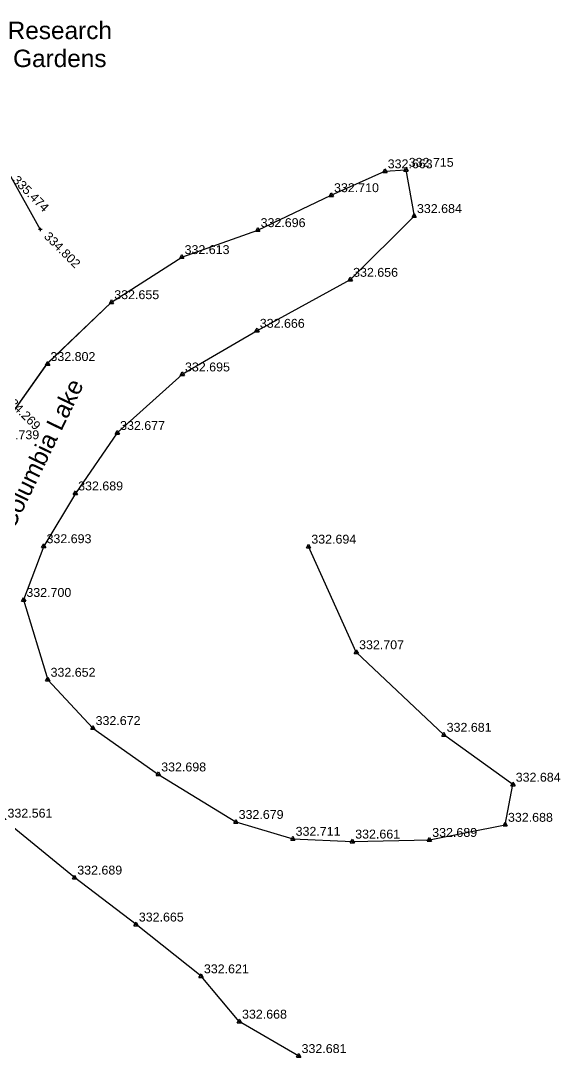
# Model space of a CAD drawing. Header units: millimetres. Extents: x 535412 to 535832, y 4813198 to 4813522.
# Drawn here: x 535677.3 to 535831.9, y 4813198.2 to 4813495.4 of the extents above; entities that cross this region are included whole.
import ezdxf
from ezdxf.enums import TextEntityAlignment as Align

# ---------------------------------------------------------------- set-up
doc = ezdxf.new("R2010")
doc.units = ezdxf.units.MM
for name, color, linetype in [('2017_DITCH', 102, 'Continuous'), ('2017_EROAD', 1, 'Continuous'), ('2017_EROAD_text', 250, 'Continuous'), ('2017_EWATER', 5, 'Continuous'), ('2017_EWATER_text', 250, 'Continuous'), ('image', 7, 'Continuous'), ('image_text', 7, 'Continuous')]:
    doc.layers.add(name, color=color, linetype=linetype)
doc.styles.get("Standard").update_dxf_attribs({"font": 'arial.ttf'})

# ---------------------------------------------------------------- blocks, each defined once
blk = doc.blocks.new('2017_EWATER')
at = {"layer": '2017_EWATER'}
for p, q in [((-0.62, -0.29), (-0.01, 0.77)), ((-0.01, 0.06), (-0.22, 0.07)), ((-0.01, 0.77), (0.6, -0.29)), ((-0.01, 0.06), (-0.01, 0.27)), ((-0.01, 0.06), (-0.01, -0.14)), ((-0.01, 0.06), (0.19, 0.06)), ((-0.62, -0.29), (0.6, -0.29))]:
    blk.add_line(p, q, dxfattribs=at)
at = {"layer": '2017_EWATER_text'}
blk.add_attdef('ELEV', (0.79, 0.92), '', height=2.55, dxfattribs=at)
blk = doc.blocks.new('2017_EROAD')
at = {"layer": '2017_EROAD'}
for p, q in [((0.51, 0), (-0.51, 0)), ((0, 0.51), (0, -0.51))]:
    blk.add_line(p, q, dxfattribs=at)
at = {"layer": '2017_EROAD_text'}
blk.add_attdef('ELEV', (0.89, -2.18), '', height=2.55, rotation=315, dxfattribs=at)

msp = doc.modelspace()

# ---------------------------------------------------------------- linework, layer by layer
at = {"layer": '2017_EROAD'}
msp.add_line((535673.83, 4813451.681), (535682.857, 4813435.558), dxfattribs=at)
at = {"layer": '2017_EWATER'}
for p, q in [((535766.265, 4813445.42), (535781.66, 4813452.259)), ((535766.265, 4813445.42), (535781.66, 4813452.259)), ((535781.66, 4813452.259), (535787.688, 4813452.696)), ((535781.66, 4813452.259), (535787.688, 4813452.696)), ((535787.688, 4813452.696), (535790.046, 4813439.425)), ((535745.23, 4813435.394), (535766.265, 4813445.42)), ((535745.23, 4813435.394), (535766.265, 4813445.42)), ((535790.046, 4813439.425), (535771.741, 4813421.149)), ((535790.046, 4813439.425), (535771.741, 4813421.149)), ((535723.438, 4813427.658), (535745.23, 4813435.394)), ((535723.438, 4813427.658), (535745.23, 4813435.394)), ((535703.278, 4813414.736), (535723.438, 4813427.658)), ((535703.279, 4813414.734), (535723.438, 4813427.658)), ((535771.741, 4813421.149), (535744.997, 4813406.525)), ((535771.741, 4813421.149), (535744.997, 4813406.525)), ((535684.987, 4813397.098), (535703.278, 4813414.736)), ((535684.987, 4813397.2), (535703.279, 4813414.734)), ((535744.997, 4813406.525), (535723.556, 4813394.006)), ((535744.997, 4813406.525), (535723.556, 4813394.006)), ((535668.89, 4813374.562), (535684.987, 4813397.2)), ((535668.89, 4813374.562), (535684.987, 4813397.098)), ((535723.556, 4813394.006), (535704.949, 4813377.227)), ((535723.556, 4813394.006), (535704.949, 4813377.227)), ((535704.949, 4813377.227), (535692.924, 4813359.884)), ((535704.949, 4813377.227), (535692.924, 4813359.884)), ((535692.924, 4813359.884), (535683.856, 4813344.753)), ((535692.924, 4813359.884), (535683.856, 4813344.753)), ((535683.856, 4813344.753), (535678.079, 4813329.34)), ((535683.856, 4813344.753), (535678.079, 4813329.34)), ((535773.463, 4813314.344), (535759.764, 4813344.625)), ((535773.463, 4813314.344), (535759.764, 4813344.625)), ((535678.079, 4813329.34), (535685.017, 4813306.444)), ((535678.079, 4813329.34), (535685.017, 4813306.444)), ((535798.555, 4813290.656), (535773.463, 4813314.344)), ((535798.557, 4813290.657), (535773.463, 4813314.344)), ((535685.017, 4813306.444), (535697.924, 4813292.588)), ((535685.017, 4813306.444), (535697.924, 4813292.588)), ((535697.924, 4813292.588), (535716.731, 4813279.289)), ((535697.924, 4813292.588), (535716.731, 4813279.289)), ((535818.354, 4813276.347), (535798.555, 4813290.656)), ((535818.354, 4813276.347), (535798.557, 4813290.657)), ((535716.731, 4813279.289), (535738.932, 4813265.669)), ((535716.731, 4813279.289), (535738.932, 4813265.669)), ((535816.133, 4813264.846), (535818.354, 4813276.347)), ((535816.133, 4813264.846), (535818.354, 4813276.347)), ((535692.675, 4813249.709), (535672.677, 4813266.048)), ((535692.674, 4813249.709), (535672.677, 4813266.048)), ((535738.932, 4813265.669), (535755.259, 4813260.827)), ((535738.932, 4813265.669), (535755.26, 4813260.828)), ((535794.423, 4813260.511), (535816.133, 4813264.846)), ((535794.423, 4813260.511), (535816.133, 4813264.846)), ((535755.259, 4813260.827), (535772.345, 4813260.04)), ((535755.26, 4813260.828), (535772.345, 4813260.04)), ((535772.345, 4813260.04), (535794.423, 4813260.511)), ((535772.345, 4813260.04), (535794.423, 4813260.511)), ((535710.313, 4813236.246), (535692.674, 4813249.709)), ((535710.313, 4813236.246), (535692.675, 4813249.709)), ((535728.972, 4813221.392), (535710.313, 4813236.246)), ((535728.972, 4813221.392), (535710.313, 4813236.246)), ((535739.901, 4813208.386), (535728.972, 4813221.392)), ((535739.901, 4813208.386), (535728.972, 4813221.392)), ((535756.967, 4813198.52), (535739.901, 4813208.386)), ((535756.967, 4813198.52), (535739.901, 4813208.386))]:
    msp.add_line(p, q, dxfattribs=at)

# ---------------------------------------------------------------- block references
at = {"layer": '2017_DITCH'}
for p, values in [((535673.83, 4813451.681), {'ELEV': '335.474'}), ((535682.857, 4813435.558), {'ELEV': '334.802'}), ((535671.418, 4813389.096), {'ELEV': '334.269'})]:
    msp.add_blockref('2017_EROAD', p, dxfattribs=at).add_auto_attribs(values)
at = {"layer": 'image'}
for p, values in [((535781.672, 4813452.195), {'ELEV': '332.663'}), ((535787.7, 4813452.632), {'ELEV': '332.715'}), ((535766.277, 4813445.356), {'ELEV': '332.710'}), ((535790.058, 4813439.361), {'ELEV': '332.684'}), ((535745.242, 4813435.33), {'ELEV': '332.696'}), ((535723.45, 4813427.594), {'ELEV': '332.613'}), ((535771.753, 4813421.085), {'ELEV': '332.656'}), ((535703.29, 4813414.672), {'ELEV': '332.655'}), ((535745.009, 4813406.461), {'ELEV': '332.666'}), ((535684.999, 4813396.932), {'ELEV': '332.802'}), ((535723.568, 4813393.942), {'ELEV': '332.695'}), ((535704.961, 4813377.163), {'ELEV': '332.677'}), ((535668.902, 4813374.498), {'ELEV': '332.739'}), ((535692.936, 4813359.82), {'ELEV': '332.689'}), ((535683.868, 4813344.689), {'ELEV': '332.693'}), ((535759.776, 4813344.561), {'ELEV': '332.694'}), ((535678.091, 4813329.276), {'ELEV': '332.700'}), ((535773.475, 4813314.28), {'ELEV': '332.707'}), ((535685.029, 4813306.38), {'ELEV': '332.652'}), ((535697.936, 4813292.524), {'ELEV': '332.672'}), ((535798.567, 4813290.592), {'ELEV': '332.681'}), ((535716.743, 4813279.225), {'ELEV': '332.698'}), ((535818.366, 4813276.283), {'ELEV': '332.684'}), ((535672.689, 4813265.984), {'ELEV': '332.561'}), ((535738.944, 4813265.605), {'ELEV': '332.679'}), ((535816.145, 4813264.782), {'ELEV': '332.688'}), ((535755.271, 4813260.763), {'ELEV': '332.711'}), ((535772.357, 4813259.976), {'ELEV': '332.661'}), ((535794.435, 4813260.447), {'ELEV': '332.689'}), ((535692.686, 4813249.645), {'ELEV': '332.689'}), ((535710.325, 4813236.182), {'ELEV': '332.665'}), ((535728.984, 4813221.328), {'ELEV': '332.621'}), ((535739.913, 4813208.322), {'ELEV': '332.668'}), ((535756.979, 4813198.456), {'ELEV': '332.681'})]:
    msp.add_blockref('2017_EWATER', p, dxfattribs=at).add_auto_attribs(values)

# ---------------------------------------------------------------- texts
at = {"layer": 'image_text'}
for s, p in [('Research', (535688.469, 4813490.173)), ('Gardens', (535688.469, 4813482.141))]:
    msp.add_text(s, height=5, dxfattribs=at).set_placement(p, align=Align.CENTER)
msp.add_text('Columbia Lake', height=5, rotation=64.1507, dxfattribs=at).set_placement((535685.301, 4813370.161), align=Align.CENTER)

doc.saveas('drawing.dxf')
